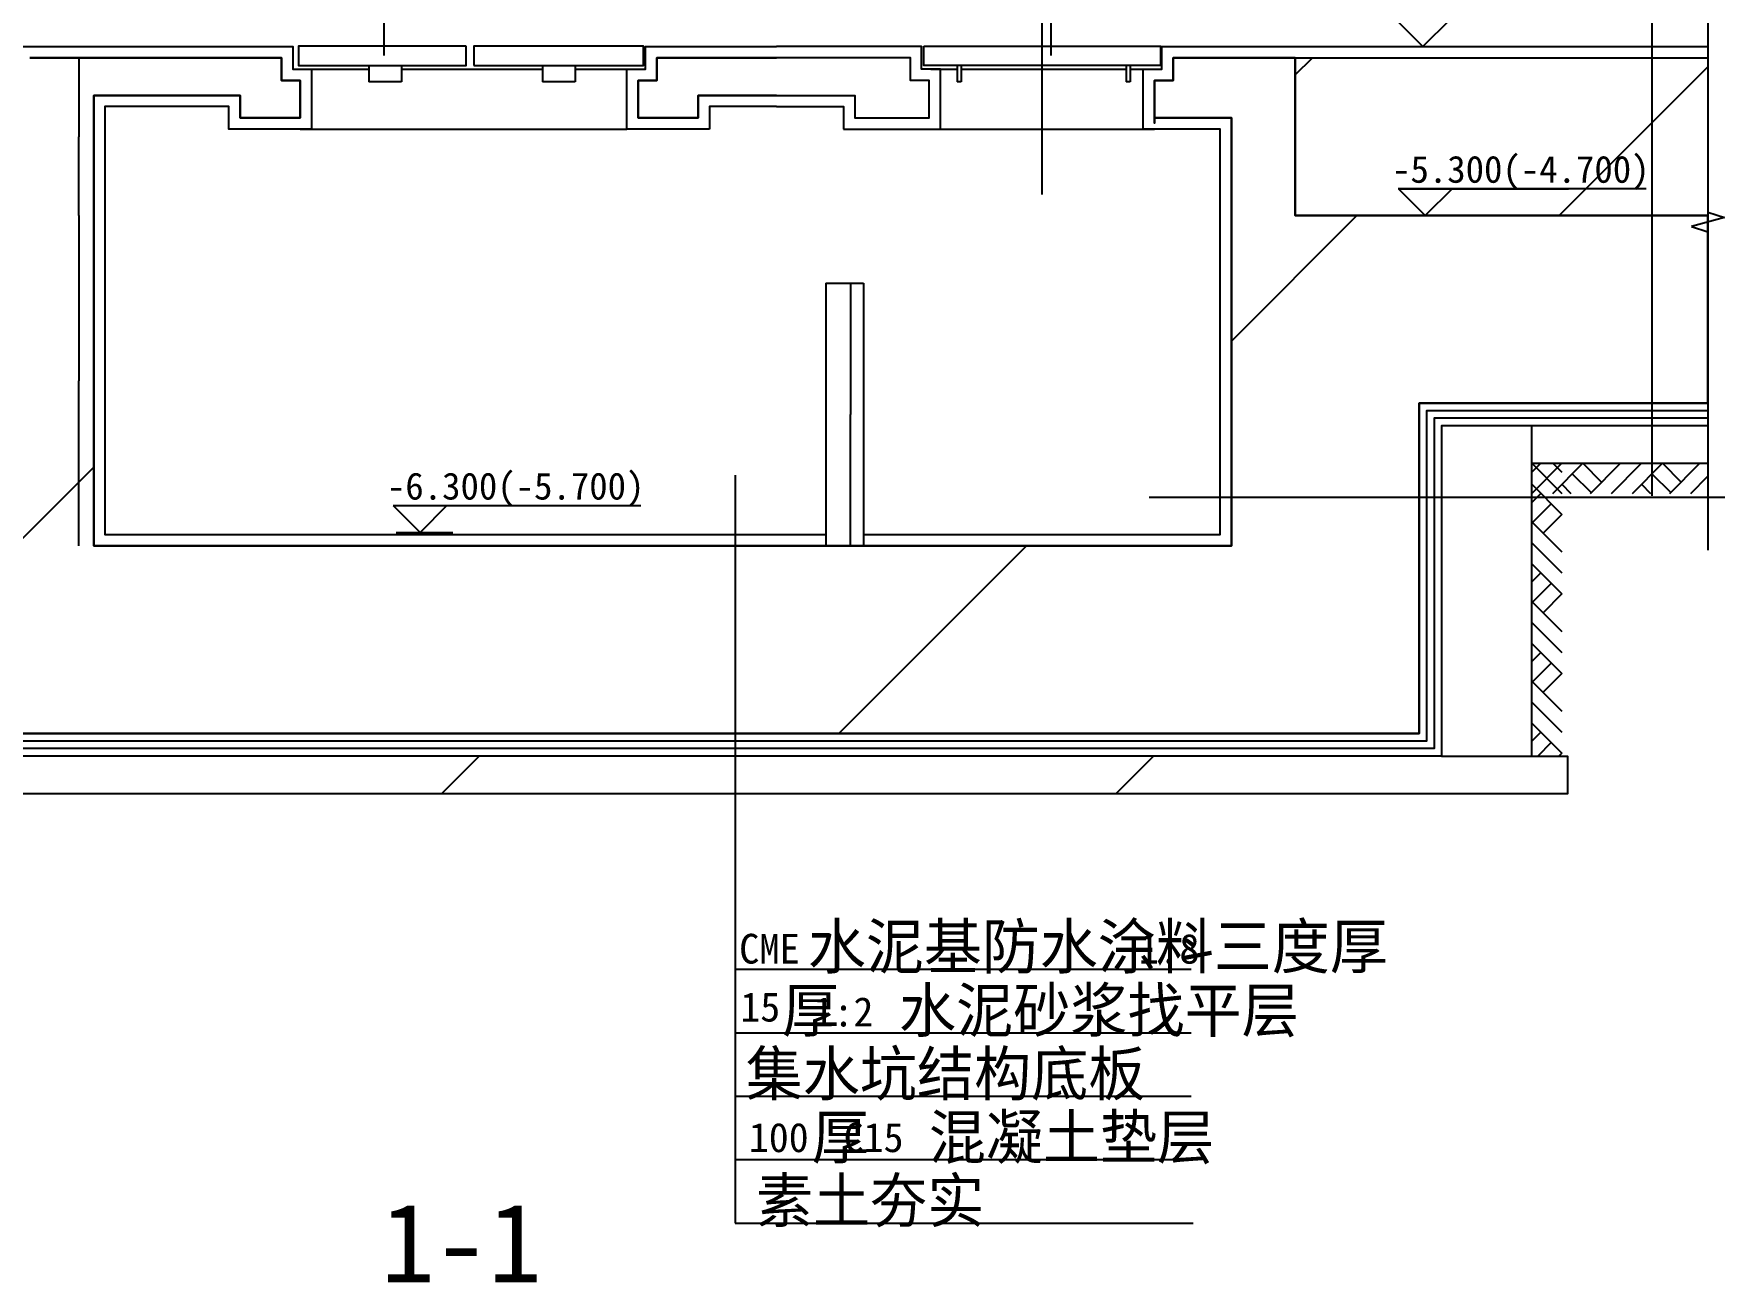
# Model space of a CAD drawing. Header units: metres. Extents: x -29254 to 67342, y -13190 to 112674.
# Drawn here: x -19658 to -4730, y 63481 to 74574 of the extents above; entities that cross this region are included whole.
import ezdxf

# ---------------------------------------------------------------- set-up
doc = ezdxf.new("R2010")
doc.units = ezdxf.units.M
for name, color, linetype in [('DIM', 140, 'Continuous'), ('OTHER', 7, 'Continuous'), ('PUB_HATCH', 7, 'Continuous'), ('Q', 4, 'Continuous'), ('T1', 41, 'Continuous'), ('T2', 6, 'Continuous')]:
    doc.layers.add(name, color=color, linetype=linetype)
doc.dimstyles.get("Standard").update_dxf_attribs({"dimtxt": 2.5, "dimasz": 2.5, "dimexe": 1.25, "dimexo": 0.625, "dimtad": 1, "dimcen": 2.5, "dimazin": 3, "dimtfac": 1, "dimtmove": 0, "dimatfit": 3})
pattern_1 = [(45, (0, 0), (-2246.19, 2246.19), [])]
pattern_2 = [(45, (0, 0), (-1796.95, 1796.95), [])]

# ---------------------------------------------------------------- blocks, each defined once
blk = doc.blocks.new('BG')
at = {"layer": 'T2'}
for p, q in [((-450, 450), (2400, 450)), ((-450, 450), (0, 0)), ((450, 450), (0, 0)), ((-400, 0), (550, 0))]:
    blk.add_line(p, q, dxfattribs=at)
blk = doc.blocks.new('*D79')
for p, q in [((-19258.21, 72958.17), (-19258.21, 71490.77)), ((-19258.46, 71490.77), (-19258.71, 71490.77)), ((-19258.21, 70023.37), (-19258.21, 71490.77)), ((-19258.21, 71490.77), (-19258.21, 71490.77)), ((-19257.96, 71490.77), (-19257.71, 71490.77))]:
    blk.add_line(p, q)
at = {"layer": 'Defpoints'}
for p in [(-19258.21, 72958.17), (-19258.21, 71490.77), (-19258.21, 70023.37)]:
    blk.add_point(p, dxfattribs=at)
at = {"layer": 'DIM', "insert": (-19258.21, 71491.895), "char_height": 1, "attachment_point": 5}
blk.add_mtext('1000', dxfattribs=at)
blk = doc.blocks.new('*D85')
for p, q in [((-19258.21, 74358.87), (-19258.21, 73658.52)), ((-19258.46, 73658.52), (-19258.71, 73658.52)), ((-19258.21, 72958.17), (-19258.21, 73658.52)), ((-19258.21, 73658.52), (-19258.21, 73658.52)), ((-19257.96, 73658.52), (-19257.71, 73658.52))]:
    blk.add_line(p, q)
at = {"layer": 'Defpoints'}
for p in [(-19258.21, 74358.87), (-19258.21, 73658.52), (-19258.21, 72958.17)]:
    blk.add_point(p, dxfattribs=at)
at = {"layer": 'DIM', "insert": (-19258.21, 73659.645), "char_height": 1, "attachment_point": 5}
blk.add_mtext('500(300)', dxfattribs=at)
blk = doc.blocks.new('*D98')
for p, q in [((-12402.17, 72357.87), (-12402.17, 71190.62)), ((-12402.42, 71190.62), (-12402.67, 71190.62)), ((-12402.17, 70023.37), (-12402.17, 71190.62)), ((-12402.17, 71190.62), (-12402.17, 71190.62)), ((-12401.92, 71190.62), (-12401.67, 71190.62))]:
    blk.add_line(p, q)
at = {"layer": 'Defpoints'}
for p in [(-12402.17, 72357.87), (-12402.17, 71190.62), (-12402.17, 70023.37)]:
    blk.add_point(p, dxfattribs=at)
at = {"layer": 'DIM', "insert": (-12402.17, 71191.745), "char_height": 1, "attachment_point": 5}
blk.add_mtext('700', dxfattribs=at)

msp = doc.modelspace()

# ---------------------------------------------------------------- hatches: boundary and pattern name
h = msp.add_hatch()
h.set_pattern_fill('AN31C', scale=2001)
h.set_pattern_definition([(45, (0, 0), (-4492.37, 4492.37), [])])
h.paths.add_polyline_path([(-9019.76, 70023.37), (-19124.81, 70023.37), (-19124.81, 74025.37), (-17824.16, 74025.37), (-17824.16, 73825.27), (-17290.56, 73825.27), (-17290.56, 74158.77), (-17457.31, 74158.77), (-17457.31, 74358.87), (-19691.76, 74358.87), (-19691.76, 72958.17), (-23425.99, 72958.17), (-23425.99, 71290.67), (-20792.31, 71290.67), (-20792.31, 68355.87), (-7352.26, 68355.87), (-7352.26, 71290.67), (-4786.6, 71290.67), (-4786.6, 72958.17), (-8452.81, 72958.17), (-8452.81, 74358.87), (-9536.68, 74358.87), (-9536.68, 74158.77), (-9703.43, 74158.77), (-9703.43, 73825.27), (-9169.83, 73825.27), (-9019.76, 73825.27)])
h = msp.add_hatch()
h.set_pattern_fill('AN31C', scale=1000.5)
h.set_pattern_definition(pattern_1)
h.paths.add_polyline_path([(-13060.62, 74358.87), (-14122.31, 74358.87), (-14122.31, 74158.77), (-14289.06, 74158.77), (-14289.06, 73825.27), (-13755.46, 73825.27), (-13755.46, 74025.37), (-13060.62, 74025.37), (-12365.79, 74025.37), (-12365.79, 73825.27), (-11704.43, 73825.27), (-11704.43, 74158.77), (-11871.18, 74158.77), (-11871.18, 74358.87)])
h = msp.add_hatch()
h.set_pattern_fill('AN33C', scale=800.4)
h.set_pattern_definition(pattern_2)
h.paths.add_polyline_path([(-8452.81, 74358.87), (-8452.81, 72958.17), (-7298.36, 72958.17), (-7538.1, 73197.91), (-7057.83, 73197.91), (-7297.57, 72958.17), (-5281.86, 72958.17), (-5281.86, 74358.87)])
h = msp.add_hatch()
h.set_pattern_fill('AN33C', scale=800.4)
h.set_pattern_definition(pattern_2)
h.paths.add_polyline_path([(-4786.6, 74358.87), (-5281.86, 74358.87), (-5281.86, 72958.17), (-4786.6, 72958.17)])
h = msp.add_hatch()
h.set_pattern_fill('AN31C', scale=1000.5)
h.set_pattern_definition(pattern_1)
h.paths.add_polyline_path([(-12288.06, 72357.87), (-12621.56, 72357.87), (-12621.56, 70123.42), (-12288.06, 70123.42)])
h = msp.add_hatch()
h.set_pattern_fill('ANSI31', scale=2001)
h.paths.add_polyline_path([(-6351.76, 71090.57), (-7152.16, 71090.57), (-7152.16, 68155.77), (-6351.76, 68155.77)])
h = msp.add_hatch()
h.set_pattern_fill('AN32C', scale=667)
h.set_pattern_definition([(45, (0, 0), (-1497.46, 1497.46), [])])
h.paths.add_polyline_path([(-4786.6, 71090.57), (-6351.76, 71090.57), (-6351.76, 70757.07), (-4786.6, 70757.07)])
h = msp.add_hatch()
h.set_pattern_fill('AN33C', scale=1334)
h.set_pattern_definition([(45, (0, 0), (-2994.92, 2994.92), [])])
h.paths.add_polyline_path([(-20992.41, 68155.77), (-22110.93, 68155.77), (-22110.93, 67822.27), (-6033.63, 67822.27), (-6033.63, 68155.77), (-7152.16, 68155.77)])

# ---------------------------------------------------------------- linework, layer by layer
for p, q in [((-16548.52, 77544.15), (-16548.52, 74379.15)), ((-10622.2, 77544.15), (-10622.2, 74379.15)), ((-5281.86, 70468.84), (-5281.86, 77199.89)), ((-10703.93, 75488.32), (-10703.93, 73144.76)), ((-4786.6, 74786.78), (-4786.6, 69986.78)), ((-19691.76, 74358.87), (-17457.31, 74358.87)), ((-17457.31, 74358.87), (-17457.31, 74158.77)), ((-9536.68, 74358.87), (-8452.81, 74358.87)), ((-9536.68, 74358.87), (-9536.68, 74158.77)), ((-8452.81, 74358.87), (-8452.81, 72958.17)), ((-17190.51, 74258.82), (-16681.47, 74258.82)), ((-16391.05, 74258.82), (-15139.02, 74258.82)), ((-14848.59, 74258.82), (-14389.11, 74258.82)), ((-11690.71, 74258.82), (-11454.31, 74258.82)), ((-11420.96, 74258.82), (-9953.56, 74258.82)), ((-9920.21, 74258.82), (-9803.48, 74258.82)), ((-17457.31, 74158.77), (-17290.56, 74158.77)), ((-17290.56, 74158.77), (-17290.56, 73825.27)), ((-9703.43, 74158.77), (-9703.43, 73825.27)), ((-9703.43, 74158.77), (-9536.68, 74158.77)), ((-19124.81, 74025.37), (-19124.81, 70023.37)), ((-19124.81, 74025.37), (-17824.16, 74025.37)), ((-17824.16, 74025.37), (-17824.16, 73825.27)), ((-17290.56, 73825.27), (-17824.16, 73825.27)), ((-9019.76, 73825.27), (-9703.43, 73825.27)), ((-9019.76, 73825.27), (-9019.76, 70023.37)), ((-17290.56, 73725.22), (-14389.11, 73725.22)), ((-12465.84, 73725.22), (-9703.43, 73725.22)), ((-7538.1, 73197.91), (-5336.97, 73197.91)), ((-8452.81, 72958.17), (-4786.6, 72958.17)), ((-7352.26, 71290.67), (-4786.6, 71290.67)), ((-7352.26, 71290.67), (-7352.26, 68355.87)), ((-13426.51, 70651.7), (-13426.51, 64008.02)), ((-16465.9, 70383.56), (-14264.77, 70383.56)), ((283.41, 70452.31), (-9750.16, 70452.31)), ((-19124.81, 70023.37), (-9019.76, 70023.37)), ((-20792.31, 68355.87), (-7352.26, 68355.87)), ((-13426.51, 66262.48), (-9378.41, 66262.48)), ((-13426.51, 65698.87), (-9378.41, 65698.87)), ((-13426.51, 65135.25), (-9378.41, 65135.25)), ((-13426.51, 64571.64), (-9378.41, 64571.64)), ((-13426.51, 64008.02), (-9360.19, 64008.02))]:
    msp.add_line(p, q)
for points in [[(-23425.99, 74458.92), (-17357.26, 74458.92), (-17357.26, 74258.82), (-17190.51, 74258.82), (-17190.51, 73725.22), (-17924.21, 73725.22), (-17924.21, 73925.32), (-19024.76, 73925.32), (-19024.76, 70123.42), (-12621.56, 70123.42)], [(-13655.41, 73725.22), (-14389.11, 73725.22), (-14389.11, 74258.82), (-14222.36, 74258.82), (-14222.36, 74458.92), (-13060.62, 74458.92)], [(-12465.84, 73725.22), (-11604.38, 73725.22), (-11604.38, 74258.82), (-11771.13, 74258.82), (-11771.13, 74458.92), (-13060.62, 74458.92)], [(-12288.06, 70123.42), (-9119.81, 70123.42), (-9119.81, 73725.22), (-9119.81, 73725.22), (-9119.81, 73725.22), (-9803.48, 73725.22), (-9803.48, 74258.82), (-9636.73, 74258.82), (-9636.73, 74458.92), (-4786.6, 74458.92)], [(-9019.76, 73825.27), (-9703.43, 73825.27), (-9703.43, 74158.77), (-9536.68, 74158.77), (-9536.68, 74358.87), (-8891.87, 74358.87)], [(-19124.81, 74025.37), (-17824.16, 74025.37), (-17824.16, 73825.27)], [(-13060.62, 73925.32), (-13655.41, 73925.32), (-13655.41, 73725.22)], [(-13060.62, 73925.32), (-12465.84, 73925.32), (-12465.84, 73725.22)], [(-4786.6, 71223.97), (-7285.56, 71223.97), (-7285.56, 68289.17), (-20859.01, 68289.17), (-20859.01, 71223.97), (-23425.99, 71223.97)], [(-4786.6, 71157.27), (-7218.86, 71157.27), (-7218.86, 68222.47), (-20925.71, 68222.47), (-20925.71, 71157.27), (-23425.99, 71157.27)]]:
    msp.add_lwpolyline(points)
at = {"layer": 'OTHER'}
for p, q in [((-4639.86, 72941.41), (-4933.34, 72861.37)), ((-4933.34, 72861.37), (-4786.6, 72814.68)), ((-4786.6, 72988.1), (-4639.86, 72941.41)), ((-4786.6, 72814.68), (-4786.6, 70656.85))]:
    msp.add_line(p, q, dxfattribs=at)
at = {"layer": 'PUB_HATCH'}
for p, q in [((-6351.76, 70490.27), (-6084.96, 70757.07)), ((-6351.76, 70677.03), (-6271.72, 70757.07)), ((-6351.76, 70757.07), (-6084.96, 70490.27)), ((-6165, 70490.27), (-5898.2, 70757.07)), ((-6165, 70757.07), (-6084.96, 70677.03)), ((-5991.58, 70663.69), (-5824.83, 70496.94)), ((-5898.2, 70757.07), (-5731.45, 70590.32)), ((-5831.5, 70490.27), (-5564.7, 70757.07)), ((-5644.74, 70490.27), (-5377.94, 70757.07)), ((-5457.98, 70490.27), (-5191.18, 70757.07)), ((-5284.56, 70663.69), (-5117.81, 70496.94)), ((-5191.18, 70757.07), (-5024.43, 70590.32)), ((-5124.48, 70490.27), (-4857.68, 70757.07)), ((-4937.72, 70490.27), (-4786.6, 70641.38)), ((-6351.76, 70570.31), (-6084.96, 70303.51)), ((-6271.72, 70490.27), (-6351.76, 70410.23)), ((-6084.96, 70570.31), (-6004.92, 70490.27)), ((-5377.94, 70570.31), (-5297.9, 70490.27)), ((-6178.34, 70396.89), (-6345.09, 70230.14)), ((-6351.76, 70236.81), (-6084.96, 69970.01)), ((-6084.96, 70303.51), (-6251.71, 70136.76)), ((-6351.76, 70050.05), (-6084.96, 69783.25)), ((-6351.76, 69863.29), (-6084.96, 69596.49)), ((-6271.72, 69783.25), (-6351.76, 69703.21)), ((-6178.34, 69689.87), (-6345.09, 69523.12)), ((-6084.96, 69596.49), (-6251.71, 69429.74)), ((-6351.76, 69529.79), (-6084.96, 69262.99)), ((-6351.76, 69343.03), (-6084.96, 69076.23)), ((-6351.76, 69156.27), (-6084.96, 68889.47)), ((-6271.72, 69076.23), (-6351.76, 68996.19)), ((-6178.34, 68982.85), (-6345.09, 68816.1)), ((-6351.76, 68822.77), (-6084.96, 68555.97)), ((-6084.96, 68889.47), (-6251.71, 68722.72)), ((-6351.76, 68636.01), (-6084.96, 68369.21)), ((-6351.76, 68449.25), (-6084.96, 68182.45)), ((-6271.72, 68369.21), (-6351.76, 68289.17)), ((-6178.34, 68275.83), (-6298.4, 68155.77)), ((-6084.96, 68182.45), (-6111.64, 68155.77))]:
    msp.add_line(p, q, dxfattribs=at)
at = {"layer": 'Q'}
for p, q in [((-8452.81, 74358.87), (-4786.6, 74358.87)), ((-16681.47, 74292.17), (-16681.47, 74145.26)), ((-16391.05, 74292.17), (-16391.05, 74145.26)), ((-15139.02, 74292.17), (-15139.02, 74145.26)), ((-14848.59, 74292.17), (-14848.59, 74145.26)), ((-11454.31, 74292.17), (-11454.31, 74145.26)), ((-11420.96, 74292.17), (-11420.96, 74145.26)), ((-9953.56, 74292.17), (-9953.56, 74145.26)), ((-9920.21, 74292.17), (-9920.21, 74145.26)), ((-16391.05, 74145.26), (-16681.47, 74145.26)), ((-14848.59, 74145.26), (-15139.02, 74145.26)), ((-11420.96, 74145.26), (-11454.31, 74145.26)), ((-9920.21, 74145.26), (-9953.56, 74145.26)), ((-12621.56, 72357.87), (-12621.56, 70023.37)), ((-12621.56, 72357.87), (-12288.06, 72357.87)), ((-12288.06, 72357.87), (-12288.06, 70023.37))]:
    msp.add_line(p, q, dxfattribs=at)
for points in [[(-19691.76, 74358.87), (-17457.31, 74358.87), (-17457.31, 74158.77), (-17290.56, 74158.77), (-17290.56, 73825.27), (-17824.16, 73825.27), (-17824.16, 74025.37), (-19124.81, 74025.37), (-19124.81, 70023.37), (-9019.76, 70023.37), (-9019.76, 73825.27), (-9169.83, 73825.27), (-9169.83, 73825.27), (-9703.43, 73825.27), (-9703.43, 73778.41), (-9703.43, 73825.27), (-9703.43, 74158.77), (-9536.68, 74158.77), (-9536.68, 74358.87), (-8452.81, 74358.87), (-8452.81, 72958.17), (-4786.6, 72958.17), (-4786.6, 71290.67), (-7352.26, 71290.67), (-7352.26, 68355.87), (-20792.31, 68355.87)], [(-20792.31, 68355.87), (-7352.26, 68355.87), (-7352.26, 71290.67), (-4786.6, 71290.67), (-4786.6, 72958.17), (-8452.81, 72958.17), (-8452.81, 74358.87), (-9536.68, 74358.87), (-9536.68, 74158.77), (-9703.43, 74158.77), (-9703.43, 73825.27), (-9169.83, 73825.27), (-9019.76, 73825.27), (-9019.76, 70023.37), (-19124.81, 70023.37), (-19124.81, 74025.37), (-17824.16, 74025.37), (-17824.16, 73825.27), (-17290.56, 73825.27), (-17290.56, 74158.77), (-17457.31, 74158.77), (-17457.31, 74358.87), (-19691.76, 74358.87)], [(-13755.46, 73825.27), (-14289.06, 73825.27), (-14289.06, 74158.77), (-14122.31, 74158.77), (-14122.31, 74358.87), (-13060.62, 74358.87)], [(-12365.79, 73825.27), (-11704.43, 73825.27), (-11704.43, 74158.77), (-11871.18, 74158.77), (-11871.18, 74358.87), (-13060.62, 74358.87)], [(-13060.62, 74025.37), (-13755.46, 74025.37), (-13755.46, 73825.27)], [(-13060.62, 74025.37), (-12365.79, 74025.37), (-12365.79, 73825.27)], [(-4786.6, 71090.57), (-7152.16, 71090.57), (-7152.16, 68155.77), (-20992.41, 68155.77), (-20992.41, 71090.57), (-23425.99, 71090.57)], [(-6351.76, 68155.77), (-6351.76, 71090.57)], [(-6351.76, 70757.07), (-4786.6, 70757.07)], [(-7152.16, 68155.77), (-6033.63, 68155.77), (-6033.63, 67822.27), (-22110.93, 67822.27), (-22110.93, 68155.77)]]:
    msp.add_lwpolyline(points, dxfattribs=at)
for points in [[(-15817.97, 74462.22), (-17304.26, 74462.22), (-17304.26, 74292.17), (-15817.97, 74292.17)], [(-15747.97, 74292.17), (-14242.2, 74292.17), (-14242.2, 74462.22), (-15747.97, 74462.22)], [(-14289.06, 73825.27), (-13755.46, 73825.27), (-13755.46, 74025.37), (-12365.79, 74025.37), (-12365.79, 73825.27), (-11704.43, 73825.27), (-11704.43, 74158.77), (-11871.18, 74158.77), (-11871.18, 74358.87), (-14122.31, 74358.87), (-14122.31, 74158.77), (-14289.06, 74158.77)], [(-11751.29, 74462.22), (-9650.73, 74462.22), (-9650.73, 74292.17), (-11751.29, 74292.17)]]:
    msp.add_lwpolyline(points, close=True, dxfattribs=at)

# ---------------------------------------------------------------- block references
at = {"layer": 'T2', "xscale": 0.53, "yscale": 0.53, "zscale": 0.53}
for p in [(-7318.91, 74458.92), (-7297.97, 72957.78), (-16225.77, 70143.43)]:
    msp.add_blockref('BG', p, dxfattribs=at)

# ---------------------------------------------------------------- texts
at = {"layer": 'T1'}
for s, height, p in [('-5.300(-4.700)', 240.12, (-7592.38, 73249.28)), ('-6.300(-5.700)', 240.12, (-16520.17, 70434.93)), ('CME', 264.13, (-13392.18, 66313.01)), ('1.8', 264.13, (-9842.18, 66313.01)), ('15', 260.13, (-13380.92, 65797.87)), ('1:2 ', 260.13, (-12730.6, 65754.51)), ('100', 260.13, (-13305.35, 64638.27)), ('C15', 260.13, (-12462.93, 64638.27))]:
    msp.add_text(s, height=height, dxfattribs=at).set_placement(p)
at = {"layer": 'T2'}
for s, height, p in [('水泥基防水涂料三度厚', 396.2, (-12781.26, 66267.78)), ('厚  水泥砂浆找平层', 390.2, (-13010.05, 65704.09)), ('集水坑结构底板', 390.2, (-13334.31, 65140.47)), ('厚  混凝土垫层', 390.2, (-12746.68, 64576.86)), ('素土夯实', 390.2, (-13242.61, 64013.24)), ('1-1', 700.35, (-16572.82, 63480.75))]:
    msp.add_text(s, height=height, dxfattribs=at).set_placement(p)

# ---------------------------------------------------------------- dimensions: what is measured, and where the dimension line sits
at = {"layer": 'DIM'}
for base, p1, p2, text, picture, middle in [((-19258.21, 73658.52), (-19258.21, 74358.87), (-19258.21, 72958.17), '500(300)', '*D85', (-19258.21, 73659.645)), ((-19258.21, 71490.77), (-19258.21, 72958.17), (-19258.21, 70023.37), '1000', '*D79', (-19258.21, 71491.895)), ((-12402.17, 71190.62), (-12402.17, 72357.87), (-12402.17, 70023.37), '700', '*D98', (-12402.17, 71191.745))]:
    dim = msp.add_linear_dim(base=base, p1=p1, p2=p2, text=text, dimstyle='Standard', dxfattribs=at)
    dim.commit()
    dim.dimension.update_dxf_attribs({"geometry": picture, "text_midpoint": middle})

doc.saveas('drawing.dxf')
